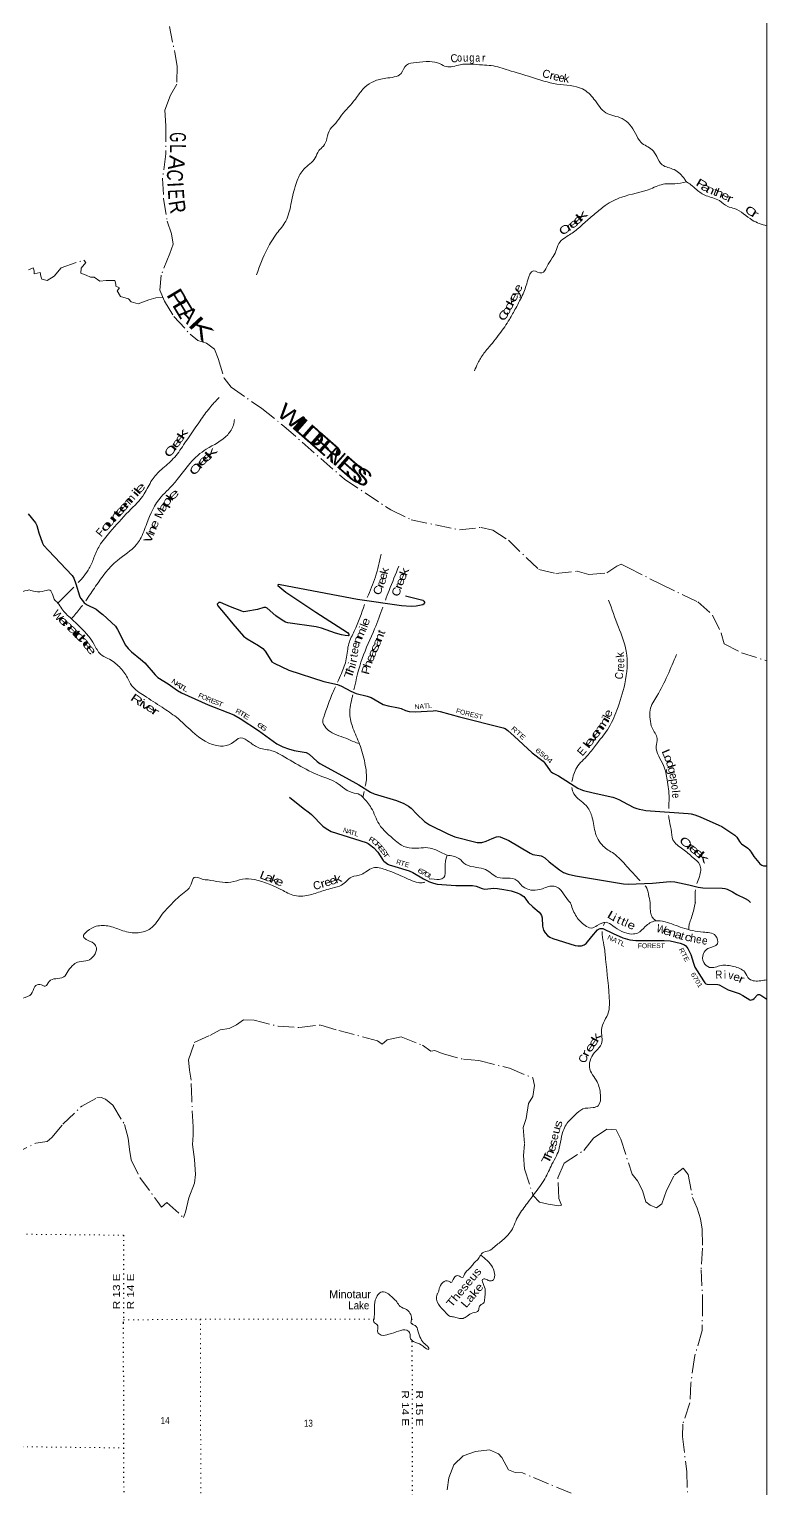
# Model space of a CAD drawing. Header units: feet. Extents: x -248627 to 3, y 0 to 184934.
# Drawn here: x -18415 to 3, y 123012 to 159480 of the extents above; entities that cross this region are included whole.
import ezdxf
from ezdxf.enums import TextEntityAlignment as Align

# ---------------------------------------------------------------- set-up
doc = ezdxf.new("R2010")
doc.units = ezdxf.units.FT
doc.header["$LTSCALE"] = 80
doc.linetypes.add('DOT_DASHED', pattern=[7.7, 5, -1.2, 0.3, -1.2])
doc.linetypes.add('DOTTED', pattern=[1.5, 0.3, -1.2])
for name, color, linetype, lineweight in [('29', 7, 'Continuous', 25), ('30', 7, 'Continuous', 13), ('39', 7, 'Continuous', 13), ('4', 7, 'Continuous', 13), ('41', 7, 'Continuous', 13), ('44', 7, 'DOT_DASHED', 13), ('6', 7, 'DOTTED', 25), ('7', 7, 'DOTTED', 13)]:
    doc.layers.add(name, color=color, linetype=linetype, lineweight=lineweight)

msp = doc.modelspace()

# ---------------------------------------------------------------- linework, layer by layer
at = {"layer": '29'}
for points in [[(-18439.43, 147370.52), (-18260.16, 147149.53), (-18227.83, 147082.56), (-18175.54, 146894.2), (-18086.91, 146636.85), (-18056.44, 146584.97), (-17934.31, 146454.03), (-17340.12, 145831.35), (-17298.91, 145763.42), (-17249.58, 145622.28), (-17162.88, 145326.72), (-17131.75, 145265.84), (-17085.2, 145202.31), (-17038.65, 145151.5), (-16966.13, 145101.72), (-16745.54, 144991.42), (-16640.84, 144910.11), (-16577.36, 144855.06), (-16259.96, 144562.86), (-16207.67, 144485.32), (-16121.18, 144304.41), (-16020.63, 144097.37), (-15944.68, 144006), (-15862.02, 143920.59), (-15635.3, 143741.91), (-15525.71, 143650.27), (-15271.79, 143349.6), (-15199.7, 143285.94), (-14946.96, 143127.41), (-14712.24, 142954.77), (-14611.6, 142896.48), (-13944.24, 142601.89), (-13303.92, 142345.97), (-13148.22, 142259.11), (-12688.86, 141956.05), (-12228.99, 141626.05), (-12079.04, 141548.63), (-11941.21, 141499.01), (-11796.39, 141462.55), (-11495.76, 141404.67), (-11420.68, 141363.5), (-11224.88, 141183.81), (-11158.29, 141130.58), (-10498.86, 140774.54), (-10187.99, 140597.99), (-9895.04, 140417.02), (-9798.91, 140379.32), (-9241.63, 140213.19), (-9057.1, 140137.53), (-8942.84, 140070.82), (-8879.35, 140018.95), (-8732.09, 139863.95), (-8545.03, 139688.64), (-8419.06, 139600.91), (-7963.13, 139377.39), (-7783.4, 139304.15), (-7230.99, 139161.41), (-7109.96, 139160.33), (-7006.69, 139191.06), (-6851.69, 139259.28), (-6744.31, 139305.39), (-6708.34, 139311.75), (-6651.42, 139303.84), (-6436.87, 139209.62), (-5908.49, 138892.5), (-5835.18, 138862.52), (-5634.77, 138826.61), (-5595.32, 138812.04), (-5540.3, 138778.16), (-5428.14, 138680.08), (-5176.35, 138473.26), (-5071.02, 138413.08), (-4960.52, 138371.63), (-4770.34, 138331.06), (-3574.55, 138128.13), (-3459.66, 138119.8), (-2852.65, 138146.86), (-2405.93, 138181.72), (-2294.37, 138176.84), (-1940.97, 138101.96), (-1714.59, 138041.33), (-1596.24, 138028.05), (-1107.36, 138014.7), (-1045.93, 138011.68), (-982.45, 137990.51), (-850.75, 137926.57), (-748.45, 137862.36), (-533.89, 137762.1), (-466.15, 137715.25), (-402.93, 137656.74)], [(-9018.63, 145318.8), (-8756.05, 145252.81), (-8586.33, 145211.89), (-8557.58, 145186.72), (-8548.24, 145165.3), (-8548.24, 145144.13), (-8556.71, 145122.96), (-8585.47, 145100.19), (-8751.38, 145067.9), (-8874.11, 145059.43), (-9120.36, 145075.25), (-10220.57, 145230.5), (-12148.62, 145599.75), (-12192.02, 145605.72), (-12208.95, 145597.25), (-12208.68, 145577.53), (-12008.02, 145410.87), (-11253.79, 144913.14), (-10467.48, 144405.4), (-10435.73, 144369.16), (-10423.28, 144337.08), (-10452.65, 144326.81), (-10525.45, 144330.89), (-10615.58, 144345.87), (-10767.98, 144388.86), (-11114.81, 144515.07), (-11250.38, 144549.14), (-11954.53, 144646.57), (-12012.15, 144663.48), (-12101.02, 144714.3), (-12253.38, 144827.16), (-12469.21, 145014.97), (-12506.2, 145033.97), (-12553.85, 145031.91), (-12714.47, 144981.36), (-13002.44, 144930.27), (-13065.92, 144926.04), (-13107.08, 144940.54), (-13389.76, 145049.86)], [(-13389.76, 145049.86), (-13506.06, 145094.83), (-13641.48, 145154.72), (-13682.48, 145154.91), (-13717.65, 145112.37), (-13704.37, 145072.41), (-13521.65, 144855.44), (-13332.89, 144624.39), (-13059.84, 144313.01), (-12974.93, 144250.59), (-12686.77, 144084.26), (-12577.12, 144004.97), (-12522.22, 143941.69), (-12385.56, 143712.58), (-12352.82, 143674.66), (-12297.8, 143636.55), (-11930.31, 143465.84), (-11060.26, 143179.49), (-10712.92, 143105.08), (-10617.29, 143069.52), (-10387.06, 142944.16), (-10252.3, 142882.99), (-9975.7, 142819.04), (-9879.22, 142779), (-9777.17, 142720.77), (-9572.4, 142611.72), (-9454.33, 142570.39), (-9191.52, 142527.03), (-9127.64, 142504.5), (-9018, 142459.27), (-8927.16, 142432.38), (-8776.78, 142421.16), (-8326.15, 142453.4), (-8273.17, 142455.04), (-8154.67, 142429.63), (-7668.72, 142301.51), (-6582.31, 142023.53), (-6533.81, 142006.16), (-6461.86, 141955.34), (-6305.44, 141816.76), (-5857.89, 141401.04), (-5579.49, 141190.96), (-5536.86, 141146.06), (-5408.28, 140951.13), (-5384.82, 140926.28), (-5349.9, 140901.93), (-5197.67, 140822.71), (-4717.21, 140518.68), (-4640.08, 140483.59), (-4570.15, 140458.34), (-4333.39, 140403.59), (-3842.24, 140291.07), (-3748.1, 140259.64), (-3672.96, 140225.43), (-3599.7, 140183.42), (-3318.94, 140037), (-3244.47, 140008.39), (-3180.99, 139993.57), (-3094.23, 139974.51), (-3018.28, 139963.02), (-1956.29, 139888.17), (-1885.99, 139877.11), (-1792.89, 139849.58), (-1659.6, 139798.1), (-1192.41, 139595.63), (-1122.11, 139557.38), (-798.36, 139343.53), (-769.79, 139319.17), (-747.08, 139294.57), (-679.86, 139186.84), (-655.52, 139154.01), (-628.57, 139127.79), (-473.55, 139020.62), (-435.97, 138985.26), (-383.62, 138920.05), (-317.43, 138808.42), (-197.41, 138657.49), (-166.73, 138626.78), (-117.01, 138589.73), (-78.92, 138577.03), (-0.15, 138580.97)], [(-11914.45, 140295.69), (-11573.35, 140020.62), (-11415.44, 139903.59), (-11362.69, 139862.02), (-11083.66, 139570.77), (-11000.7, 139505.52), (-10871.05, 139436.31), (-10001.94, 139162.5), (-9952.19, 139138.18), (-9918.79, 139113.88), (-9811.5, 139026.98), (-9710.06, 138915.05), (-9577.65, 138712.58), (-9559.69, 138694.55), (-9495.17, 138639.8), (-9461.27, 138617.3), (-9424.26, 138601.39), (-9288.67, 138561.66), (-8924.88, 138453.17), (-8831.59, 138411.47), (-8568.84, 138252.96), (-8421.27, 138177.91), (-8319.7, 138144.03), (-8228.01, 138122.72), (-7761.13, 138087.21), (-7344.22, 138086.87), (-7250.2, 138071.88), (-7107.22, 138010.64), (-7035.68, 137993.75), (-6810.98, 138019.11), (-6719.16, 138010.32), (-6561.29, 137989.47), (-6383.55, 137951.35), (-6226.96, 137900.54), (-6155.02, 137866.66), (-6065.65, 137810.14), (-6011.13, 137748.08), (-5952.36, 137657.52)], [(-5952.36, 137657.52), (-5837.34, 137548.47), (-5679.86, 137418.88), (-5647.85, 137378.85), (-5625.01, 137338.25), (-5603.84, 137278.76), (-5594.18, 137066.8), (-5575.83, 136966.48), (-5535.15, 136903.85), (-5475.81, 136838.37), (-5415.79, 136794.33), (-5337.98, 136757.36), (-4783.19, 136583.24), (-4715.63, 136574.13), (-4623.61, 136578.13), (-4555.59, 136602.16), (-4505.24, 136636.19), (-4363.9, 136814.71), (-4228.26, 136975.13), (-4195.51, 136998.51), (-4159.5, 137014.52), (-4115.49, 137014.52), (-4092.4, 137007.55), (-3833.5, 136888.16), (-3592.86, 136780.44), (-3417.33, 136728.27), (-3266.57, 136708.25), (-2560.46, 136714.83), (-2413.1, 136700.24), (-2161.04, 136644.19), (-2050.95, 136605.91), (-2015.01, 136574.13), (-1971, 136514.08), (-1890.17, 136360.77), (-1830.97, 136141.75), (-1790.42, 136048.54), (-1579.72, 135702.3), (-1544.9, 135651.31), (-1518.39, 135629.91), (-1487.96, 135617.93), (-1223.03, 135612.65), (-1190.31, 135605.89), (-1168.81, 135595.26), (-1050.97, 135525.71), (-960.76, 135479.16), (-683.34, 135384.26), (-592.68, 135335.03), (-421.88, 135232.92), (-401.63, 135223.93), (-376.63, 135226.93), (-349.61, 135237.94), (-316.07, 135262.8), (-229.35, 135352.35), (-215.58, 135360.05), (-189.58, 135364.06), (-175.57, 135360.05), (-147.01, 135347.81), (0, 135247.36)]]:
    msp.add_lwpolyline(points, dxfattribs=at)
at = {"layer": '39'}
for p, q in [((-17696.47, 145140.2), (-17303.13, 145536.47)), ((-10080.54, 140287.95), (-10051.18, 140433.83)), ((-4048.84, 137154.91), (-4075.77, 137085.38))]:
    msp.add_line(p, q, dxfattribs=at)
for points in [[(-12738.09, 153342.01), (-12468.26, 153998.13), (-12228.24, 154380.04), (-12006.8, 154687.41), (-11879.43, 155102.27), (-11722.77, 155700.56), (-11557.89, 155984.05), (-11274.16, 156262.8), (-11182.41, 156445.85), (-11068.91, 156558.16), (-10979.1, 156753.33), (-10899.18, 156980.84), (-10759.25, 157133.34), (-10619.04, 157332.24), (-10448.68, 157520.88), (-10215.25, 157810.02), (-10032.61, 158030.86), (-9812.13, 158174.81), (-9513.44, 158255.74), (-9129.88, 158376.52), (-8995.67, 158585.55), (-8753.51, 158646.64), (-8422.91, 158670.89), (-8153.25, 158612.79), (-8004.54, 158545.32), (-7653.67, 158591.64), (-7099.58, 158586.31), (-6878.03, 158570.86), (-6449.51, 158457.32), (-5874.26, 158282.39), (-5240.57, 158109.12), (-4598.52, 157986.24), (-4311.86, 157734.34), (-4013.64, 157393.6), (-3611.51, 157247.94), (-3277.2, 156874.7), (-3137.47, 156651.93), (-2862.5, 156468.7), (-2746.64, 156296.51), (-2608.8, 156093.93), (-2309.3, 155971.08), (-2054.74, 155743.59), (-2003.43, 155661.72)], [(-2004.84, 155662.58), (-2293.23, 155619.92), (-2541.11, 155613.34), (-2894.43, 155494.39), (-3619.05, 155282.85), (-4031.32, 155075.48), (-4280.35, 154873.2), (-4551.7, 154644.81), (-4790.71, 154432.38), (-5051.66, 154260.43), (-5189.48, 154124.06), (-5261.14, 153930.79), (-5352.78, 153765.9), (-5489.09, 153544.78), (-5610.88, 153392.17), (-5826.2, 153439.86), (-5962.51, 153218.74), (-6081.44, 152868.39), (-6266.91, 152510.37), (-6423.72, 152228.85), (-6667.62, 151871.17), (-6959.94, 151503.7), (-7148.78, 151256.67), (-7213.96, 151138.02), (-7297.73, 150940.8)], [(3.07, 154565.5), (-360.19, 154710.52), (-805.81, 154999.69), (-972.75, 155051.13), (-1181.44, 155197.64), (-1513.19, 155320.69), (-1752.08, 155471.42), (-1894.41, 155595.34), (-2004.84, 155662.58)], [(-17188.8, 145652.09), (-16913.94, 146010.84), (-16797.52, 146276.46), (-16658.75, 146574.24), (-16402.89, 146909.65), (-15928.31, 147433.4), (-15540.88, 147870.92), (-15347.41, 148218.8), (-15112.12, 148481.7), (-14816.35, 148752.31), (-14560.46, 149091.75), (-14145.85, 149696.57), (-13908.21, 150017.96), (-13674.96, 150276.83)], [(-17001.77, 145201.78), (-16757.4, 145561.99), (-16211.57, 146208.39), (-15735.73, 146603.01), (-15644.27, 146737.65), (-15478.74, 147130.09), (-15120.18, 147797.78), (-14937.75, 147982.31), (-14716.65, 148231.17), (-14199.27, 148837.39), (-13994.01, 148984.03), (-13458.78, 149349.46), (-13316.31, 149590.72), (-13289.28, 149731.79)], [(-9629.78, 146366.73), (-9770.16, 145794.58), (-9972.17, 145280.07)], [(-9521.33, 145217.72), (-9429.63, 145453.58), (-9184.22, 146067.48)], [(-29345.47, 141351.94), (-29155.84, 141389.14), (-28807.56, 141679.61), (-28429.59, 141879.11), (-28068.53, 141943.53), (-27718.55, 141838.54), (-27446.51, 141840.94), (-27302.96, 141924.82), (-26987.86, 142054.08), (-26540.98, 142321.77), (-26344.18, 142550.59), (-26118.67, 142863.99), (-25766.85, 143071.72), (-25145.82, 143485.64), (-24844.78, 143623.05), (-24348.59, 143708.86), (-24065.51, 143876.64), (-23829.33, 143949.88), (-23547.22, 143952.23), (-23266.31, 144093.8), (-23069.05, 144058.32), (-22829.4, 144036.71), (-22721.84, 144167.21), (-22401.86, 144441.7), (-21840.33, 144674.4), (-21283.06, 144868.79), (-20807.08, 144944.63), (-20574.95, 145013.86), (-20374.32, 145208.36), (-20221.09, 145225.61), (-20100.68, 145142.16), (-19806.21, 144847.85), (-19534.34, 144822.01), (-19370.56, 144919.89), (-18907.1, 145264.15), (-18624.1, 145417.81), (-18414.25, 145469.01)], [(-18414.25, 145469.01), (-18267.4, 145427.78), (-18029.52, 145446.53), (-17900.44, 145467.95), (-17828.65, 145340.42), (-17790.94, 145243.35), (-17701.62, 145147.5)], [(-17704.83, 145152.04), (-17598.92, 145002.1), (-17494.91, 144872.35), (-17360.62, 144750.49)], [(-3946.32, 145212.96), (-3702.42, 144543.67), (-3506.47, 143943.27), (-3543.54, 143124.35), (-3740.85, 142465.78), (-3975.44, 141978.92), (-4251.61, 141615.39), (-4458.71, 141348.29), (-4742.67, 141031.21), (-4863.31, 140687.62)], [(-17360.62, 144750.49), (-17137.39, 145019.52), (-17080.21, 145091.99)], [(-10040.07, 145105.45), (-10298, 144439.89), (-10432.8, 144132.01), (-10497.54, 143745.01), (-10616.53, 143384.58), (-10715.93, 143164.72)], [(-10307.05, 142976.42), (-10100.52, 143756.76), (-9789.89, 144497.38), (-9587.08, 145042.41)], [(-17362.39, 144752.1), (-16932, 144312.13), (-16790.14, 144107.5), (-16636.41, 143866.49), (-16451.66, 143760.47), (-16160.76, 143544.86), (-15960.85, 143275.32), (-15851.2, 143076.94), (-15542.35, 142828.95), (-15098.76, 142537.78), (-14737.54, 142287.45), (-14348.72, 141934.06), (-13641.59, 141570.7), (-13361.14, 141633.58), (-13136.65, 141775.49), (-12913.61, 141669.24), (-12666.65, 141520.48), (-12358.75, 141454.07), (-12101.55, 141331.48), (-11006.69, 140772.1), (-10811.69, 140696.29), (-10353.98, 140407.05), (-10158.85, 140353.42), (-10078.64, 140286.36)], [(-2251.64, 143861.11), (-2476.4, 143331.83), (-2741.36, 142818.93), (-2908.65, 142468.87), (-2910.01, 142238.87), (-2862.91, 142024.72), (-2737.55, 141755.63), (-2758.83, 141564.09), (-2574.27, 141082.8), (-2483.7, 140723.12), (-2435.99, 140270.89), (-2447.07, 140008.89)], [(-10768.78, 143053.37), (-10834.95, 142905.7), (-11060.2, 142293.69), (-11085.16, 142160.68), (-11035.35, 142065.56), (-10903.15, 141931.6), (-10450.89, 141743.28), (-10241.88, 141651.24), (-10173.98, 141631.21)], [(-10023.55, 140571.12), (-10001.77, 140679.33), (-10033.28, 141145.59), (-10165.51, 141616.48), (-10330.39, 142018.97), (-10408.92, 142370.5), (-10343.88, 142807.93), (-10335.28, 142846.61)], [(-4868.21, 140537.45), (-4813.02, 140375.91), (-4508.48, 140081.54), (-4366.93, 139824.45), (-4286.59, 139438.61), (-4083.25, 139068.17), (-3820.38, 138883), (-3493.81, 138564.28), (-3173.45, 138219.37), (-3161.52, 138206.89)], [(-10078.64, 140286.36), (-9872.66, 140020.82), (-9679.56, 139622.2), (-9274.95, 139212.23), (-9116.48, 139092.24), (-8861.02, 139016.06), (-8403.6, 139021.39), (-8128.22, 138906.76), (-7981.52, 138841.32)], [(-2450.34, 139837.71), (-2442.95, 139772.59), (-2386.18, 139489.79), (-2339.37, 139227.22), (-2090.91, 138989.67), (-1844.26, 138788.45), (-1672.04, 138605.84), (-1675.81, 138309.27), (-1746.43, 138136.32)], [(-7981.52, 138841.32), (-8031.73, 138526.87), (-8063.39, 138282.93), (-8176.49, 138237.21), (-8418.23, 138246.72), (-8420.8, 138246.13)], [(-7983.27, 138842.1), (-7683.79, 138758.83), (-7515.39, 138612.56), (-7241.79, 138538.29), (-7018.46, 138482.48), (-6713.33, 138288.98), (-6465.6, 138269.34), (-6238.24, 138213.5), (-6142.13, 138110.03), (-5844.76, 137967.02), (-5600.72, 138005.91), (-5306.17, 138068.71), (-5181.59, 138009.46), (-5041.6, 137829.05), (-4900.01, 137654.54)], [(-8541.36, 138168.51), (-8567.86, 138158.84), (-8700.84, 138159.64), (-9096.88, 138313.33), (-9521.04, 138483.33), (-9827.05, 138527.53), (-9984.72, 138441.72), (-10118.17, 138363.83), (-10364.41, 138292.67), (-10615.42, 138096.45), (-10849.62, 138019.16), (-11190.75, 137916.29), (-11529.79, 137827.52), (-11743.38, 137826.78), (-12077.09, 137957.91), (-12786.75, 138232.51), (-13088.94, 138242.39), (-13377.51, 138169.47), (-13947.42, 138223.32), (-14094.38, 138246.39), (-14299.67, 138285.95), (-14367.14, 138120.91), (-14501.18, 137942.15), (-14671.22, 137807.99), (-14828.02, 137660.57)], [(-3030.03, 138076.42), (-3017.22, 138061.07), (-2951.25, 137868.42), (-2907.46, 137656.37)], [(-1781.2, 137973.46), (-1783.4, 137883.57), (-1781.71, 137654.35)], [(-30651.75, 131576.36), (-30426.58, 131759.42), (-30224.33, 131899.48), (-29972.53, 131904.21), (-29761.37, 131846.65), (-29431.16, 131826.77), (-29124, 131653.8), (-28829.71, 131690.55), (-28470.27, 131843.9), (-28265.68, 132040.4), (-28069.75, 132134.12), (-27751.8, 132084.07), (-27460.08, 132026.09), (-26656.57, 131997.68), (-26224.17, 131886.54), (-25686.84, 131807.11), (-25286.46, 131730.41), (-24879.77, 131700.05), (-24260.9, 131785.51), (-23492.9, 131884.29), (-23281.03, 131949.71), (-23115.21, 132059.72), (-22768.52, 132102.25), (-22514.6, 132123.1), (-22469.89, 132191.41), (-22452.94, 132332.44), (-22301.29, 132432.44), (-22183.58, 132583.03), (-22023.46, 132751.53), (-21896.92, 133033.11), (-21791.27, 133187.79), (-21708.04, 133298.24), (-21588.28, 133454.86), (-21265.57, 133527.76), (-21062.4, 133482.34), (-20884.87, 133529.79), (-20746.17, 133482.69), (-20646.73, 133609.18), (-20426.79, 134017.28), (-20232.46, 134181.57), (-19656.33, 134533.37), (-19360.42, 134846.31), (-19179.26, 135167.93), (-18929.32, 135196.86), (-18776.34, 135179.92), (-18574.39, 135269.58), (-18362.33, 135367.26), (-18272.56, 135560.32), (-18149.39, 135612.09), (-18012.68, 135569.04), (-17919.34, 135685.48), (-17753.75, 135757.19), (-17554.08, 135802.51), (-17440.38, 135955.13), (-17304.51, 136111.66), (-17171.17, 136179.51), (-16947.4, 136212.61), (-16803.7, 136328.78), (-16738.05, 136532.06), (-16801.89, 136637.22), (-16988.64, 136732.96), (-17058.7, 136807.92), (-16965.24, 136944.52), (-16742.96, 137066.33), (-16406.59, 137066.58), (-16074.89, 136955.97), (-15694.5, 136905.59), (-15383.7, 137008.79), (-15097.59, 137366.14), (-14937.43, 137542.71), (-14828.02, 137660.57)], [(-4900.88, 137657.24), (-4890.68, 137625.47), (-4750.9, 137307.78), (-4534.65, 137088.91), (-4381.97, 137021.58), (-4230.54, 137083.28), (-4008.48, 137166.79), (-3843.83, 137079.24), (-3363.65, 136873.1), (-3224.53, 136896.56), (-3030.21, 137058.84), (-2785.65, 137200.69), (-2534.03, 137175.18), (-2103.84, 137029.78), (-1844.43, 136957.86), (-1586.84, 136918.2), (-1275.16, 136829.87), (-1228.01, 136628.02), (-1466.39, 136508.31), (-1579.92, 136383.91), (-1569.14, 136162.1), (-1428.86, 136040.4), (-1136.53, 136085.23), (-818.44, 136059.37), (-547.32, 135922.87), (-433.51, 135752.93), (-302.9, 135699.82), (-149.78, 135707.08), (-0.07, 135726.25)], [(-2762.12, 137202.02), (-2841.95, 137276.51), (-2885, 137355.5), (-2906.53, 137491.93), (-2907.46, 137656.95)], [(-1944.05, 136984.81), (-1940.46, 137072.77), (-1920.72, 137162.53), (-1866.9, 137316.91), (-1781.07, 137656.89)], [(-4109.68, 136939.74), (-4108.97, 136862.9), (-4062.18, 136598.55), (-4021.95, 136247.55), (-3927.59, 135168.48), (-3949.15, 134928.69), (-4127.03, 134480.05), (-4123.05, 134129.24), (-4267.13, 133946.54), (-4393.12, 133759.71), (-4424.57, 133548.19), (-4235.4, 133178.26), (-4150.69, 132855.25), (-4210.7, 132583.4), (-4331.84, 132535.66), (-4589.85, 132502.74), (-4782.09, 132352.55), (-4986.76, 132141.94), (-5119.55, 131826.12), (-5177.72, 131524.02), (-5249.36, 131330.86), (-5361.38, 131119.76), (-5536.73, 130759.81), (-5798.76, 130386.21), (-6034.25, 130072.95), (-6245.66, 129745.44), (-6327.37, 129552.33), (-6564.84, 129245.13), (-6797.57, 129058.86), (-6941.17, 128958.81), (-7094.55, 128907.2), (-7141.21, 128851)], [(-7141.21, 128851), (-6976.86, 128713.04), (-6844.87, 128551.07), (-6795.46, 128391.54), (-6824.57, 128236.46), (-6929.47, 128208.79), (-7017.84, 128251.59), (-7092.43, 128241.9), (-7059.05, 128094.56), (-7038.76, 127777.93), (-7073.75, 127651.11), (-7172.92, 127570.99), (-7199.72, 127466.29), (-7335.04, 127404.51), (-7482.52, 127328.67), (-7581.56, 127270.73), (-7696.34, 127275.36), (-7821.04, 127306.26), (-7919.6, 127328.95), (-8033.77, 127438.42), (-8195.82, 127624.74), (-8228.62, 127870.87), (-8191.99, 127933.17), (-8175.41, 128013.73), (-7944.69, 128200.01), (-7884.45, 128167.43), (-7807.24, 128281.94), (-7694.13, 128335.78), (-7605.76, 128290.97), (-7520.45, 128413.49), (-7386.73, 128545.85), (-7311.59, 128650.29), (-7216.38, 128742.53), (-7177.8, 128794.74), (-7139.18, 128853)], [(-9799.29, 127258.18), (-9796.48, 127393.24), (-9791.19, 127606.91), (-9729.45, 127830.37), (-9634.22, 127924.62), (-9495.33, 127909.78), (-9314.91, 127763.68), (-9234.82, 127682.61), (-9150.89, 127569.28), (-8990.21, 127491.82), (-8888.22, 127366.29), (-8870.87, 127235.16), (-8879.43, 127148.52), (-8775.04, 127089.5), (-8707.32, 126960.12), (-8635.96, 126764.19), (-8540.07, 126630.63), (-8459.88, 126565.7), (-8438.11, 126499.06), (-8520.54, 126525.7), (-8628.81, 126610.94), (-8817.66, 126692.57), (-8901.69, 126789.78), (-8907.15, 126888.6), (-8983.2, 126971.65), (-9190.79, 126950.57), (-9432.94, 126875.23), (-9628.44, 126854.08), (-9710.63, 126921.04), (-9713.7, 127084.35), (-9791.81, 127159.36), (-9819.74, 127205.87), (-9799.29, 127258.18)]]:
    msp.add_spline(points, degree=3, dxfattribs=at)
at = {"layer": '4'}
msp.add_lwpolyline([(-246606.45, 184933.97), (-215781.67, 184615.95), (-184956.48, 184340.33), (-154130.93, 184107.12), (-123305.1, 183916.31), (-92479.02, 183767.9), (-61652.78, 183661.9), (-30826.42, 183598.29), (0, 183577.08), (0, -0.01), (-31078.93, 21.37), (-62157.81, 85.49), (-93236.57, 192.37), (-124315.16, 342), (-155393.5, 534.37), (-186471.55, 769.49), (-217549.26, 1047.36), (-248626.55, 1367.98)], close=True, dxfattribs=at)
msp.add_lwpolyline([(-246606.45, 184933.97), (-215781.67, 184615.95), (-184956.48, 184340.33), (-154130.93, 184107.12), (-123305.1, 183916.31), (-92479.02, 183767.9), (-61652.78, 183661.9), (-30826.42, 183598.29), (0, 183577.08), (0, -0.01), (-31078.93, 21.37), (-62157.81, 85.49), (-93236.57, 192.37), (-124315.16, 342), (-155393.5, 534.37), (-186471.55, 769.49), (-217549.26, 1047.36), (-248626.55, 1367.98)], close=True, dxfattribs=at)
at = {"layer": '44'}
msp.add_line((-631.99, 143901.13), (0, 143700.21), dxfattribs=at)
for points in [[(-14914.19, 159550.72), (-14780.29, 158901.54), (-14722.32, 158556.72), (-14730.42, 158106.68), (-14890.5, 157833.53), (-15029.95, 157453.52), (-15000, 157062.17), (-15002.98, 156365.95), (-15086.97, 155752.1), (-15058.52, 155243.7), (-14967.36, 154687.15), (-14859.11, 154368.79), (-14819.67, 154110.67), (-14907.36, 153880.23), (-15120.68, 153336.43), (-15149.28, 152962.97), (-15037.19, 152689.03), (-14803.63, 152300.61), (-14396.46, 151860.51), (-14204.25, 151705.99), (-13988.24, 151638.36), (-13792.01, 151485.88), (-13696.22, 151252.22), (-13546.88, 150760.51), (-13370.48, 150533.27), (-12606.06, 149999.94), (-12059.8, 149564.5), (-10541.9, 148235.44), (-9387.36, 147471.8), (-8874.17, 147219.85), (-7669.48, 146971.02), (-7131.47, 147033.99), (-6834.81, 146966.71), (-6448.61, 146710.15), (-5689.38, 145981.05), (-5267.59, 145884.07), (-4731.56, 145938.96), (-4442.91, 145859.54), (-3993.49, 145895.88), (-3738.19, 146064.52), (-3633.57, 146113.42), (-3465.86, 146027.41), (-2661.69, 145623.4), (-1720.2, 145169.57), (-1353.85, 144842.29), (-1134.11, 144387.22), (-1058.37, 144127.24), (-631.99, 143901.13)], [(-18431.63, 153464.77), (-18318.95, 153515.72), (-18294.42, 153439.15), (-18288.06, 153368.55), (-18217.58, 153387.03), (-18139.03, 153403.53), (-18122.47, 153306.74), (-18097.97, 153236.22), (-17962.74, 153200.51), (-17791.84, 153308.23), (-17617.37, 153518.89), (-17051.71, 153711.13), (-17005.08, 153652.82), (-17119.35, 153507.01), (-17126.87, 153381.86), (-16993.59, 153332.01), (-16884.5, 153282.05), (-16789.75, 153284.5), (-16654.25, 153186.23), (-16493.03, 153201.08), (-16279.32, 153200.03), (-16250.69, 153109.35), (-16254.52, 153062.92), (-16163.61, 153020.95), (-16217.7, 152942.01), (-16132.41, 152803.15), (-15936.61, 152747.53), (-15869.73, 152669.13), (-15696.12, 152615.43), (-15424.4, 152717.55), (-15253.24, 152764.74), (-15072.77, 152775.98)], [(-15907.92, 131491.98), (-15872.33, 131231.79), (-15649.7, 130786.23), (-15212.03, 130193.37), (-15115.69, 130048.19), (-14976.68, 130164.96), (-14564.83, 129789.78), (-14516.33, 129924.76), (-14425.24, 130281.4), (-14283.83, 130646.05), (-14259.34, 130865.7), (-14286.93, 131238.56), (-14334.62, 131615.46), (-14318.17, 131845.19), (-14323.87, 132056.81), (-14357.01, 132735.99), (-14374.36, 133221.7), (-14410.19, 133469.61), (-14433.92, 133731.62), (-14292.42, 134158.75), (-13905.85, 134337.8), (-13646.09, 134478.66), (-13420.71, 134508.7), (-13239.49, 134601.26), (-13062.24, 134732.11), (-12800.71, 134719.81), (-12199.38, 134568.17), (-11666.27, 134539.51), (-11128.99, 134599.54), (-10684.57, 134462.13), (-9721.26, 134207.41), (-9600.68, 134124.69), (-9479.8, 134229.38), (-9127.6, 134303.66), (-8594.77, 134093.63), (-8383.74, 133950.37), (-8283.12, 133966.42), (-8106.19, 133887.67), (-7573.26, 133744.15), (-7187.02, 133709.57), (-6424.81, 133517.5), (-5837.7, 133279.21), (-5797.76, 133087.72), (-5842.45, 132813.68), (-5949.35, 132642.46), (-6006.28, 132261.61), (-6081.07, 132042.01), (-6047.51, 131626.82), (-6070.09, 131340.67), (-6046.47, 131006.11), (-5832.24, 130336.85), (-5675.56, 130177.51), (-5456.35, 130122.92), (-5186.82, 130078.36), (-5124.42, 130098.46), (-5190.56, 130261.76), (-5211.88, 130779.71), (-5060.41, 131146.37), (-4566.99, 131468.42), (-4321.06, 131768.5), (-3990.75, 131999.99), (-3759.41, 131981.66), (-3645.1, 131743.76), (-3354.74, 130870.89), (-3228.24, 130707.55), (-3103.88, 130465.61), (-3015.79, 130185.41), (-2907.28, 130100.68), (-2748.44, 130034.04), (-2615.51, 130128.65), (-2498.29, 130467.13), (-2306.56, 130851.9), (-2086.98, 131027.05), (-1958.47, 130865.72), (-1850.72, 130293.29), (-1736.46, 130027.17), (-1656.41, 129755.04), (-1610.54, 129497.04), (-1605.24, 129027.47), (-1636.27, 128481.34), (-1599.23, 127723.56), (-1610.47, 126965.81)], [(-21358.35, 129401.43), (-19796.94, 129385.52), (-20368.17, 130457.56), (-20366.07, 130516), (-20325.75, 130568.37), (-19951.25, 130745.41), (-19276.82, 131024.98), (-19115.75, 131101.43), (-19003.03, 131131.57), (-18827.64, 131357.14), (-18249.76, 131650.91), (-17970.05, 131686.95), (-17851.18, 131791.65), (-17577.05, 132121.94), (-17101.52, 132575), (-16726.99, 132776.22), (-16622.11, 132785.46), (-16509.75, 132749.85), (-16322.88, 132594.51), (-16035.93, 132114.63), (-15945.93, 131769.94), (-15907.92, 131491.98)], [(-1610.47, 126965.81), (-1804.67, 126294.87), (-1892.18, 125654.07), (-1915.09, 125156.3), (-2094.98, 124628.44), (-2105.53, 124316.07), (-1996.24, 123441.34), (-1976.93, 122927.42)], [(-4882.18, 122899.56), (-6096.58, 123408.42), (-6283.67, 123422.68), (-6448.55, 123483.27), (-6617.06, 123797.8), (-6697.4, 123884.52), (-6920.57, 123983.45), (-7272.71, 123947.47), (-7574.68, 123832.84), (-7814.44, 123613.37), (-7939.69, 123284.97), (-7974.37, 122984.72)]]:
    msp.add_lwpolyline(points, dxfattribs=at)
at = {"layer": '6'}
msp.add_line((-8850.35, 127122.42), (-8850.63, 127251.18), dxfattribs=at)
for points in [[(-16057.25, 129347.39), (-16064.83, 127156.3), (-16064.36, 124033.18), (-16046.72, 121898.11), (-16033.18, 118724.81), (-16031.68, 116583.78), (-16026.19, 113410.53), (-15992.53, 111259.25), (-15980.32, 107983.44), (-16003.64, 105951.11), (-16050.42, 102796.27), (-16064.42, 100417.43), (-16092.88, 97418.03), (-16103.75, 95105.41), (-16113.03, 92162.05), (-16076.02, 91759.68)], [(-8836.92, 91755.67), (-8818.21, 95125.61), (-8815.62, 95222.37), (-8790.72, 100478.02), (-8788.23, 100558.65), (-8772.32, 105997.81), (-8823.58, 111318.38), (-8829.3, 111372.84), (-8906.06, 114072.7), (-8832.57, 116634.69), (-8834.25, 116691.14), (-8839.71, 121920.75), (-8839.25, 121999.37), (-8849.47, 126718.14)]]:
    msp.add_lwpolyline(points, dxfattribs=at)
at = {"layer": '7'}
msp.add_line((-8872.87, 127251.18), (-8850.63, 127251.18), dxfattribs=at)
for points in [[(-30900.96, 129406.02), (-26649.82, 129380.84), (-21358.35, 129401.43), (-16057.25, 129347.39)], [(-16061.65, 127230.58), (-14141.98, 127250.74), (-9805.2, 127251.1)], [(-14141.98, 127250.74), (-14127.02, 121924.32), (-14091.86, 116605.85), (-14056.76, 111277.31), (-14069.4, 107781)], [(-30908.26, 124097.82), (-26666.93, 124080.79), (-21349.31, 124095.2), (-16064.36, 124033.18)]]:
    msp.add_lwpolyline(points, dxfattribs=at)

# ---------------------------------------------------------------- texts
at = {"layer": '30'}
for s, rotation, width, p in [('N', 323.665, 1.4, (-14816.21, 143118.13)), ('A', 323.665, 1.55, (-14721.42, 143048.8)), ('T', 327.921, 1.6, (-14639.1, 142998.64)), ('L', 329.182, 1.55, (-14541.11, 142944.32)), ('F', 336.182, 1.25, (-14152.81, 142770.48)), ('O', 336.182, 1.05, (-14060.7, 142731.49)), ('R', 336.182, 1.1, (-13949.72, 142681.81)), ('E', 338.215, 1.15, (-13839.65, 142635.48)), ('S', 338.215, 1.15, (-13750.26, 142599.75)), ('T', 338.215, 1.3, (-13656.66, 142562.34)), ('NATL', 4.092, 1.05, (-8572.81, 142505.94)), ('R', 330.844, 1.2, (-13217.83, 142378.1)), ('T', 330.844, 1.5, (-13121.37, 142324.28)), ('E', 326.585, 1.45, (-13021.04, 142259.06)), ('FOREST', 345.648, 1.05, (-7436.61, 142314.38)), ('6', 326.585, 1.7, (-12678.27, 142032.92)), ('5', 324.337, 1.7, (-12588.35, 141972.23)), ('RTE', 318.461, 1.3, (-6236.86, 141849.53)), ('6504', 319.962, 1.4, (-5596.43, 141283.71)), ('A', 342.513, 1.1, (-10435.41, 139373.74)), ('T', 342.513, 1.2, (-10355.36, 139346.84)), ('L', 342.513, 1.2, (-10257.22, 139318.2)), ('F', 329.684, 1.45, (-9893.06, 139179.92)), ('O', 320.994, 1.4, (-9815.45, 139125.9)), ('R', 313.185, 1.6, (-9732.17, 139044.43)), ('E', 306.292, 1.5, (-9668.25, 138969.21)), ('S', 304.292, 1.45, (-9605.19, 138889.91)), ('T', 304.292, 1.65, (-9552.67, 138806.64)), ('R', 343.394, 0.95, (-9202.07, 138610.26)), ('T', 343.394, 1.2, (-9104.87, 138580.85)), ('6', 328.899, 1.65, (-8671.49, 138395.87)), ('7', 333.043, 1.45, (-8588.15, 138353.45)), ('0', 330.043, 1.65, (-8509.08, 138305.87)), ('1', 331.553, 0.7, (-8440.89, 138272.26))]:
    msp.add_text(s, height=120, rotation=rotation, dxfattribs=dict(at, width=width)).set_placement(p, align=Align.CENTER)
for s, rotation, p in [('N', 342.513, (-10530.8, 139405.78)), ('E', 343.394, (-8998.84, 138549.89))]:
    msp.add_text(s, height=120, rotation=rotation, dxfattribs=at).set_placement(p, align=Align.CENTER)
at = {"layer": '30', "width": 1.15}
for s, rotation, p in [('NATL', 335.244, (-3992.5, 136749.75)), ('RTE', 298.237, (-2199.08, 136488.05)), ('6701', 301.322, (-1903.73, 135869.25))]:
    msp.add_text(s, height=120, rotation=rotation, dxfattribs=at).set_placement(p)
at = {"layer": '30'}
msp.add_text('FOREST', height=120, rotation=0.534, dxfattribs=at).set_placement((-3216.06, 136518.72))
at = {"layer": '41'}
for s, rotation, width, p in [('C', 11.929, 0.95, (-7782.89, 158655.59)), ('o', 4.182, 0.8, (-7662.45, 158671.21)), ('u', 2.018, 0.9, (-7513.17, 158671.31)), ('g', 0.88, 0.85, (-7360.55, 158672.43)), ('a', 359.88, 0.8, (-7214.6, 158669.04)), ('r', 345.043, 1.2, (-5384.5, 158230.38)), ('e', 345.043, 1.05, (-5272.48, 158202.32)), ('k', 351.771, 1.05, (-5013.56, 158150.68)), ('P', 329.558, 1.6, (-1668.59, 155523.08)), ('a', 330.041, 1.6, (-1565.43, 155440.84)), ('n', 335.575, 1.4, (-1444.61, 155381.76)), ('t', 338.449, 1.15, (-1313.25, 155327.61)), ('h', 338.449, 1.3, (-1214.12, 155294.2)), ('e', 334.438, 1.35, (-1069.92, 155231.88)), ('r', 336.44, 1.45, (-949.98, 155160.26)), ('C', 323.184, 1.5, (-454.84, 154852.45)), ('r', 31.525, 1.7, (-4881.9, 154462.48)), ('e', 36.877, 1.7, (-4765.73, 154548.97)), ('e', 41.727, 1.9, (-4652.42, 154653.2)), ('k', 41.534, 2.15, (-4557.66, 154744.8)), ('r', 327.924, 1.75, (-341.6, 154783.73)), ('C', 32.923, 1.4, (-4996.13, 154390.03)), ('e', 62.089, 1.4, (-6233.67, 152745.45)), ('y', 63.139, 1.5, (-6171.13, 152868.37)), ('e', 66.621, 1.3, (-6123.91, 152971.77)), ('C', 57.49, 1.4, (-6485.89, 152280.14)), ('o', 60.339, 1.45, (-6418.07, 152400.41)), ('k', 62.089, 1.6, (-6290.59, 152636.58)), ('c', 61.425, 1.6, (-6355.07, 152515.76)), ('e', 54.346, 1.65, (-14660.82, 149088.63)), ('e', 55.626, 1.65, (-14583.74, 149199.41)), ('k', 55.626, 1.85, (-14507.28, 149311.19)), ('C', 51.632, 1.55, (-14820.5, 148875.95)), ('r', 51.632, 1.95, (-14726.67, 148994.47)), ('e', 47.735, 1.95, (-14013.16, 148636.9)), ('e', 41.725, 1.9, (-13917.07, 148719.51)), ('k', 45.096, 2.3, (-13810.15, 148822.49)), ('C', 50.042, 1.6, (-14192.84, 148426.39)), ('r', 47.735, 2.15, (-14090.21, 148539.98)), ('e', 48.744, 1.9, (-15578.54, 147951.13)), ('n', 48.205, 2, (-15898.4, 147586.89)), ('i', 48.744, 1.75, (-15690.68, 147821.46)), ('l', 48.744, 1.65, (-15642.14, 147875.53)), ('p', 57.206, 1.7, (-14904.24, 147623.51)), ('l', 53.512, 1.45, (-14830.33, 147713.35)), ('e', 43.699, 2, (-14748.82, 147785)), ('r', 47.837, 2.15, (-16230.84, 147218.83)), ('t', 47.802, 1.9, (-16151.41, 147306.46)), ('e', 47.802, 1.9, (-16079.47, 147385.79)), ('e', 47.802, 1.9, (-15990.62, 147483.78)), ('M', 65.132, 1.2, (-15067.43, 147351.66)), ('a', 61.432, 1.55, (-14989.57, 147494.23)), ('o', 48.357, 1.9, (-16426.76, 147003.21)), ('u', 47.837, 2.05, (-16328.09, 147111.45)), ('n', 66.962, 1.4, (-15260.52, 146932.31)), ('e', 65.132, 1.35, (-15203.4, 147075.12)), ('V', 65.858, 1.3, (-15341.1, 146729.47)), ('k', 76.215, 1.2, (-9450.16, 145923.9)), ('e', 76.215, 1.05, (-9486.77, 145792.36)), ('k', 68.211, 1.4, (-8957.5, 145891.12)), ('e', 68.211, 1.25, (-9012.09, 145765.36)), ('C', 66.851, 1.15, (-9617.51, 145421.93)), ('r', 67.441, 1.4, (-9561.34, 145554.55)), ('e', 72.832, 1.15, (-9517.57, 145663.58)), ('C', 68.211, 1.15, (-9154.03, 145388.67)), ('r', 68.211, 1.4, (-9104.4, 145524.72)), ('e', 68.211, 1.25, (-9063.37, 145638.2)), ('e', 317.778, 1.9, (-17615.6, 144619.37)), ('n', 317.778, 2.05, (-17511.81, 144525.18)), ('a', 314.369, 2.1, (-17392.24, 144413.23)), ('t', 314.369, 2, (-17291.71, 144308.58)), ('m', 66.181, 1.15, (-10049.15, 144345.58)), ('e', 68.814, 1.25, (-9928.62, 144642.95)), ('t', 67.442, 1.15, (-9534.8, 144381.55)), ('c', 314.369, 2.25, (-17210.86, 144234.67)), ('h', 313.264, 2.05, (-17117.08, 144135.63)), ('e', 307.542, 1.75, (-17036.1, 144032.33)), ('e', 307.13, 1.7, (-16944.74, 143919.57)), ('n', 69.528, 1.3, (-10125.7, 144192.03)), ('s', 66.436, 1.55, (-9699.61, 143990.78)), ('a', 66.436, 1.4, (-9640.42, 144126.48)), ('n', 67.442, 1.35, (-9586.85, 144253.66)), ('r', 77.752, 1.15, (-10233.9, 143692.55)), ('h', 70.724, 1.25, (-9864.77, 143589.53)), ('e', 68.165, 1.25, (-9809.39, 143730.52)), ('a', 68.165, 1.35, (-9757.56, 143859.89)), ('e', 92.592, 0.75, (-3555.7, 143712.06)), ('T', 70.024, 1.45, (-10333.02, 143344.92)), ('h', 70.024, 1.3, (-10292.21, 143468.56)), ('P', 75.444, 1.25, (-9907.48, 143446.61)), ('C', 80.723, 0.9, (-3587.45, 143310.42)), ('r', 80.723, 1.05, (-3563.08, 143459.61)), ('e', 88.018, 0.75, (-3554.1, 143570.03)), ('R', 325.419, 1.55, (-15784.16, 142649.62)), ('i', 326.78, 1.4, (-15651.46, 142566.4)), ('v', 326.659, 1.7, (-15553.61, 142507.09)), ('e', 326.659, 1.6, (-15434.91, 142438.27)), ('r', 325.65, 1.8, (-15315.43, 142353.48)), ('m', 55.065, 1.4, (-4009.44, 142072.74)), ('i', 59.285, 1.3, (-3938.11, 142192.54)), ('l', 63.641, 1.1, (-3911.6, 142252.77)), ('e', 67.967, 1.25, (-3872.42, 142349.98)), ('v', 52.272, 1.85, (-4270.19, 141722.11)), ('e', 52.488, 1.75, (-4192.33, 141823.98)), ('n', 53.065, 1.8, (-4109.34, 141933.95)), ('l', 52.151, 1.5, (-4418.27, 141529.8)), ('e', 52.272, 1.75, (-4353.54, 141613.48)), ('L', 293.029, 1.35, (-2590.23, 141350.44)), ('o', 291.856, 1.25, (-2538.66, 141225.18)), ('d', 288.256, 1.35, (-2491.71, 141087.88)), ('g', 285.557, 1.2, (-2451.12, 140938.75)), ('o', 276.17, 0.85, (-2377.25, 140531.72)), ('e', 274.005, 0.8, (-2359.34, 140321.48)), ('C', 323.288, 1.5, (-2088.81, 139087.9)), ('r', 320.81, 2, (-1962.01, 138987.8)), ('e', 320.81, 1.8, (-1866.91, 138909.7)), ('e', 320.774, 1.8, (-1755.7, 138819.43)), ('k', 318.221, 2.15, (-1647.67, 138720.09)), ('L', 338.977, 1.3, (-12590.27, 138242.7)), ('a', 338.977, 1.3, (-12455.77, 138191.01)), ('k', 338.715, 1.4, (-12320.58, 138138.63)), ('e', 338.715, 1.25, (-12194.38, 138089.46)), ('e', 16.87, 1.1, (-10938.05, 138076.4)), ('e', 17.619, 1.15, (-10802.71, 138117.99)), ('k', 18.908, 1.35, (-10673.6, 138161.08)), ('r', 16.692, 1.25, (-11057.6, 138039.74))]:
    msp.add_text(s, height=200, rotation=rotation, dxfattribs=dict(at, width=width)).set_placement(p, align=Align.CENTER)
for s, rotation, p in [('r', 358.194, (-7070.13, 158665.42)), ('C', 344.372, (-5528.46, 158268.73)), ('e', 347.286, (-5140.06, 158171.31)), ('m', 48.205, (-15825.72, 147668.21)), ('F', 50.49, (-16566.32, 146845.94)), ('i', 68.149, (-15298.74, 146836.62)), ('W', 309.602, (-17775.26, 144770.88)), ('i', 68.814, (-9984.22, 144474.66)), ('l', 68.814, (-9964.88, 144545.99)), ('e', 76.704, (-10178.18, 144070.51)), ('t', 80.323, (-10216.86, 143812.97)), ('e', 78.323, (-10202.72, 143928.93)), ('k', 96.844, (-3566.05, 143861.33)), ('i', 73.438, (-10254.87, 143590.52)), ('E', 48.922, (-4543.68, 141372.55)), ('e', 282.716, (-2419.48, 140801.96)), ('p', 278.812, (-2393.88, 140665.88)), ('l', 274.005, (-2366.76, 140427.53)), ('C', 15.466, (-11202.91, 137995.92))]:
    msp.add_text(s, height=200, rotation=rotation, dxfattribs=at).set_placement(p, align=Align.CENTER)
for s, rotation, width, p in [('L', 329.991, 1.55, (-4005.74, 137301.94)), ('i', 334.43, 1.15, (-3870.22, 137209.57)), ('t', 335.197, 1.25, (-3768.2, 137163.37)), ('t', 336.229, 1.2, (-3659.21, 137113.62)), ('e', 338.347, 1.25, (-3496.61, 137038.31)), ('W', 343.979, 0.9, (-2769.29, 136931.17)), ('e', 341.07, 1.15, (-2596.82, 136880.8)), ('n', 344.527, 1.2, (-2463.28, 136833.73)), ('a', 344.33, 1.2, (-2314.02, 136786.01)), ('c', 346.161, 1.2, (-2060.64, 136718.88)), ('e', 351.082, 0.9, (-1773.33, 136651.66)), ('e', 350.588, 0.95, (-1629, 136625.1)), ('R', 1.56, 0.9, (-1277.43, 135758.5)), ('v', 352.332, 0.95, (-967.78, 135754.36)), ('e', 343.008, 1.1, (-850.78, 135730.61)), ('r', 337.6, 1.4, (-718.34, 135676.58)), ('e', 56.651, 1.6, (-4312.81, 134020.02)), ('k', 61.743, 1.6, (-4225.07, 134150.47)), ('C', 73.22, 1.05, (-4514.77, 133635.17)), ('r', 62.931, 1.55, (-4467.54, 133788.59)), ('e', 56.814, 1.6, (-4400.43, 133891.45)), ('u', 76.068, 1.2, (-5187.73, 131864.07)), ('s', 73.435, 1.35, (-5141.38, 132012.86)), ('s', 78.833, 1.2, (-5252.32, 131557.27)), ('T', 62.033, 1.65, (-5463.72, 131098.07)), ('h', 65.84, 1.4, (-5383.73, 131251.27)), ('e', 69.932, 1.2, (-5306.97, 131410.73)), ('Theseus', 49.935, 1.15, (-7865.17, 127530.65)), ('Lake', 49.935, 1.2, (-7503.6, 127516.28))]:
    msp.add_text(s, height=200, rotation=rotation, dxfattribs=dict(at, width=width)).set_placement(p)
for s, rotation, p in [('l', 336.347, (-3568.65, 137071.08)), ('t', 343.957, (-2164.7, 136739.25)), ('h', 350.711, (-1922.67, 136678.1)), ('i', 0.385, (-1069.67, 135755.48)), ('e', 78.021, (-5224.34, 131713.67))]:
    msp.add_text(s, height=200, rotation=rotation, dxfattribs=at).set_placement(p)
msp.add_text('Minotaur', height=200, dxfattribs=at).set_placement((-10922.1, 127773.47))
at = {"layer": '41', "width": 0.9}
msp.add_text('Lake', height=200, dxfattribs=at).set_placement((-10445.59, 127495.5))
at = {"layer": '44'}
for s, rotation, width, p in [('G', 269.755, 0.6, (-14901.21, 156780.98)), ('L', 269.755, 0.75, (-14902.4, 156501.24)), ('C', 262.209, 0.75, (-14971.99, 155854.78)), ('I', 273.203, 0.9, (-14961.54, 155586.57)), ('E', 273.203, 0.7, (-14945.5, 155345.54)), ('R', 279.302, 0.85, (-14911.44, 155009.73)), ('P', 301.019, 1.3, (-14885.62, 152650.74)), ('E', 301.019, 1.3, (-14741.22, 152399.37)), ('K', 312.774, 1.75, (-14262.17, 151862.6)), ('W', 321.441, 1.25, (-12016.14, 149657.58)), ('I', 318.795, 1.7, (-11806.2, 149475.35)), ('L', 318.795, 1.9, (-11646.68, 149335.7)), ('D', 318.795, 1.5, (-11443.33, 149157.64)), ('E', 318.795, 1.65, (-11239.97, 148979.59)), ('R', 318.795, 1.55, (-11025.95, 148792.19)), ('E', 318.795, 1.65, (-10560, 148384.21)), ('S', 318.795, 1.45, (-10377.34, 148236.33)), ('S', 324.518, 1.25, (-10209.75, 148140.59))]:
    msp.add_text(s, height=400, rotation=rotation, dxfattribs=dict(at, width=width)).set_placement(p, align=Align.CENTER)
for s, rotation, p in [('A', 263.209, (-14929.35, 156160.95)), ('A', 312.774, (-14583.57, 152218.38)), ('N', 318.795, (-10883.27, 148667.26))]:
    msp.add_text(s, height=400, rotation=rotation, dxfattribs=at).set_placement(p, align=Align.CENTER)
at = {"layer": '6', "width": 1.25}
for s, rotation, p in [('R 13 E', 89.802, (-16151.87, 127498.09)), ('R 14 E', 89.802, (-15800.98, 127494.6)), ('R 14 E', 270.124, (-9110.53, 125469.9)), ('R 15 E', 270.124, (-8757.84, 125467.56))]:
    msp.add_text(s, height=175, rotation=rotation, dxfattribs=at).set_placement(p)
at = {"layer": '7', "width": 0.85}
for s, p in [('14', (-15132.29, 124631.08)), ('13', (-11554.83, 124564.08))]:
    msp.add_text(s, height=175, rotation=359.699, dxfattribs=at).set_placement(p)

doc.saveas('drawing.dxf')
